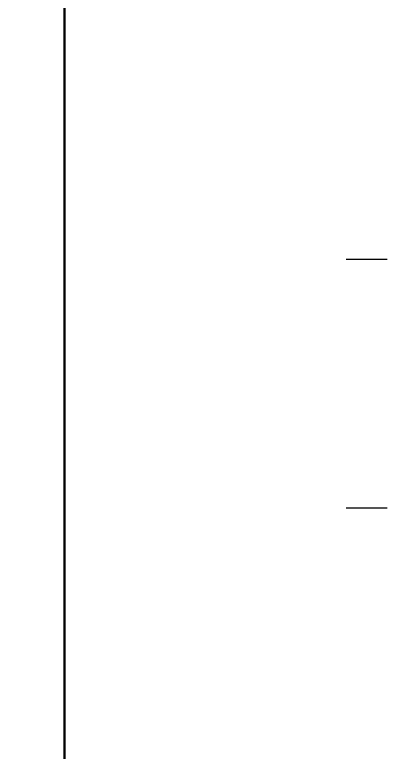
# Model space of a CAD drawing. Extents: x 348043 to 758301, y 133827 to 256568.
# Drawn here: x 579105 to 584202, y 162156 to 172321 of the extents above; entities that cross this region are included whole.
import ezdxf

# ---------------------------------------------------------------- set-up
doc = ezdxf.new("R2010")
doc.units = 0
doc.header["$LTSCALE"] = 900
doc.header["$MEASUREMENT"] = 0
doc.linetypes.add('CENTER', pattern=[2, 1.25, -0.25, 0.25, -0.25])
doc.layers.add('door', color=163, linetype='CONTINUOUS')

msp = doc.modelspace()

# ---------------------------------------------------------------- linework, layer by layer
at = {"layer": 'door', "color": 3, "lineweight": 5, "ltscale": 1.25}
msp.add_line((579792.7, 133827.1), (579792.7, 186893.9), dxfattribs=at)
at = {"layer": 'door', "linetype": 'CENTER', "ltscale": 0.5}
for p, q in [((583678.2, 168953.4), (596055.8, 168953.4)), ((583678.2, 165523.4), (596055.8, 165523.4))]:
    msp.add_line(p, q, dxfattribs=at)
at = {"layer": 'door', "color": 1, "lineweight": 50, "ltscale": 1.25}
msp.add_lwpolyline([(579792.7, 133827.1), (627867, 133827.1), (627867, 190619), (579792.7, 190619)], close=True, dxfattribs=at)
at = {"layer": 'door', "color": 3, "lineweight": 5, "ltscale": 1.25}
msp.add_lwpolyline([(529956.6, 186893.9), (579792.7, 186893.9), (579792.7, 133827.1), (529956.6, 133827.1)], close=True, dxfattribs=at)

doc.saveas('drawing.dxf')
